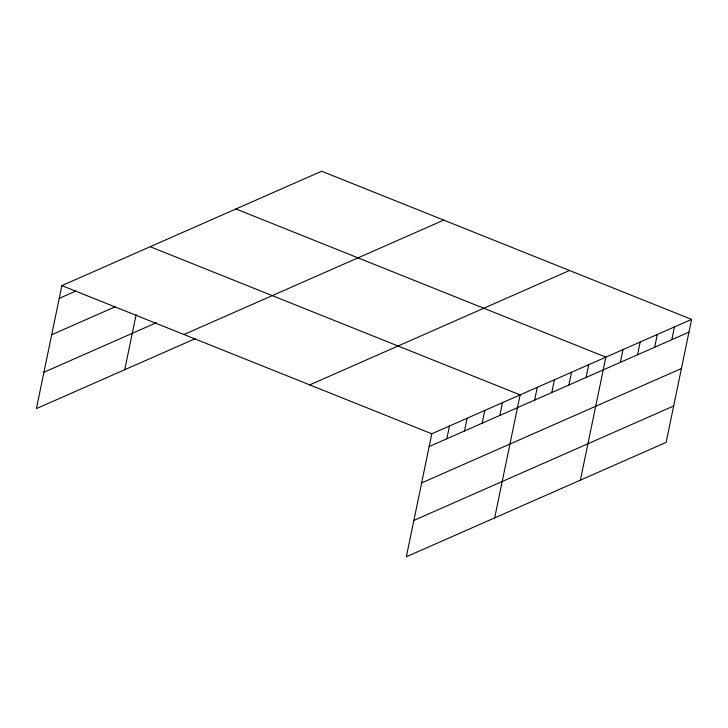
<?xml version="1.0" encoding="UTF-8"?>
<svg xmlns="http://www.w3.org/2000/svg" width="728" height="728" viewBox="0 0 728 728"><rect width="100%" height="100%" fill="white"/><g stroke="black" fill="none" stroke-linecap="round" stroke-linejoin="round"><path stroke-width="1.09" d="M691.6 319.392L431.804 433.788L406.333 556.784L666.129 442.387L691.6 319.392L321.667 171.217L61.871 285.613L36.4 408.608L195.332 338.629M124.734 369.715L136.145 314.596M446.828 438.766L449.467 426.007M464.491 430.985L467.13 418.227M482.154 423.205L484.803 410.456M499.827 415.433L502.466 402.675M494.658 517.89L520.129 394.894L150.205 246.719M534.634 400.1L537.282 387.341M551.788 392.547L554.427 379.789M568.932 385.003L571.571 372.245M586.076 377.45L588.715 364.692M580.398 480.134L605.869 357.139L235.936 208.963M620.374 362.353L623.013 349.595M637.519 354.8L640.158 342.042M654.663 347.247L657.302 334.489M671.808 339.694L674.456 326.936M59.232 298.371L75.858 291.045M51.697 334.753L115.088 306.834M43.935 372.236L156.475 322.677M183.947 334.507L443.743 220.111M309.728 384.894L569.524 270.488M429.156 446.546L688.961 332.15M421.621 482.928L681.426 368.523M413.868 520.411L673.664 406.006M61.871 285.613L431.804 433.788"/></g></svg>
